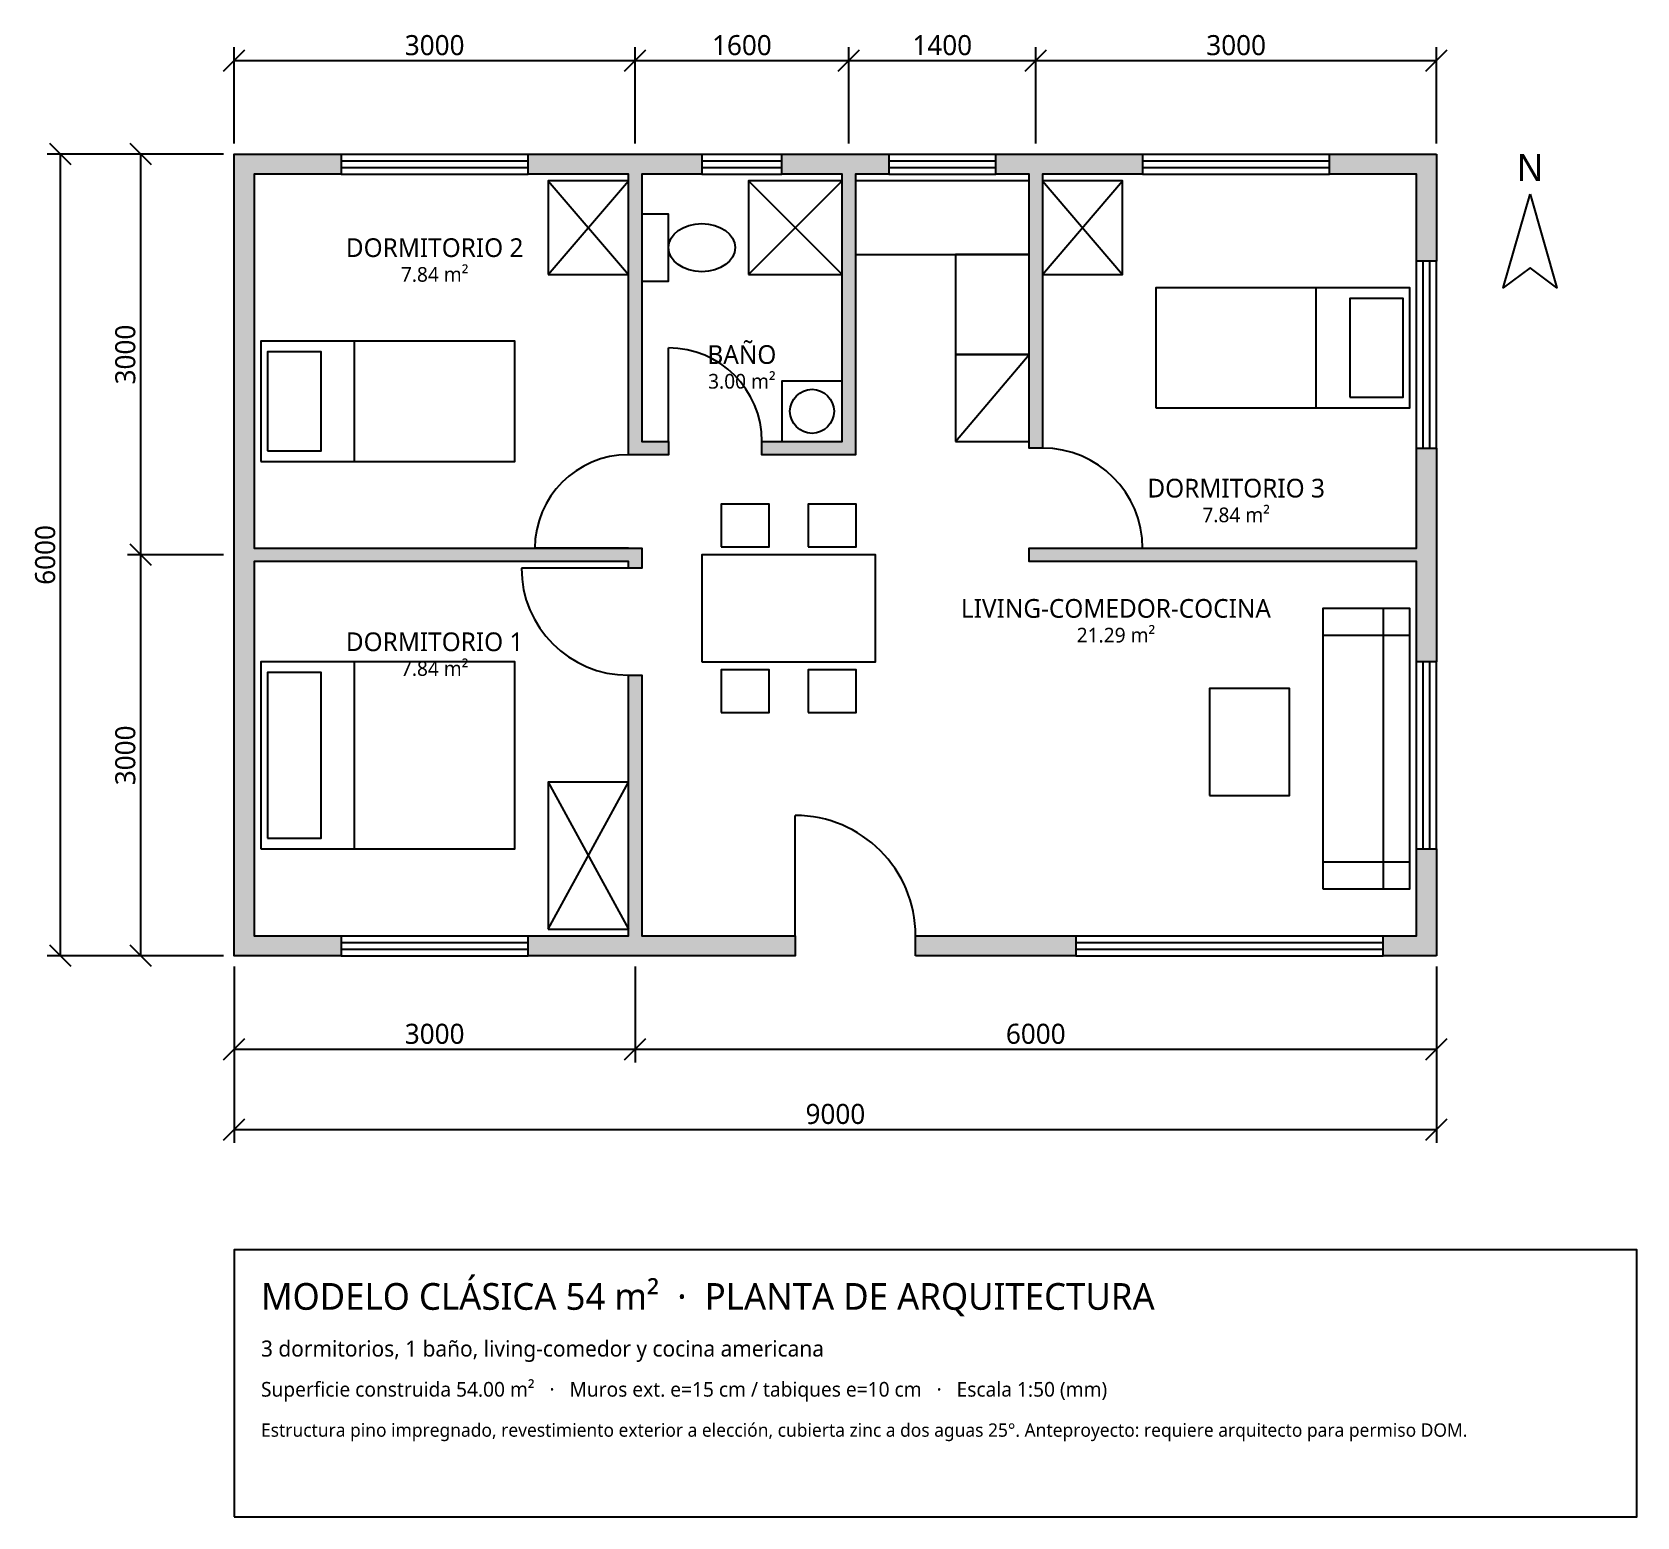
# Model space of a CAD drawing. Header units: millimetres. Extents: x -1513 to 10500, y -4200 to 6913.
import ezdxf
from ezdxf.enums import TextEntityAlignment as Align

# ---------------------------------------------------------------- set-up
doc = ezdxf.new("R2010")
doc.units = ezdxf.units.MM
for name, color, linetype in [('ARTEFACTOS', 6, 'Continuous'), ('COTAS', 1, 'Continuous'), ('MOBILIARIO', 8, 'Continuous'), ('MUROS', 7, 'Continuous'), ('PUERTAS', 3, 'Continuous'), ('ROTULO', 7, 'Continuous'), ('TEXTO', 2, 'Continuous'), ('VENTANAS', 4, 'Continuous')]:
    doc.layers.add(name, color=color, linetype=linetype)
doc.styles.add('OpenSans', font='OpenSans-Regular.ttf')
doc.dimstyles.new('COTAS', dxfattribs={"dimtxt": 150, "dimasz": 0, "dimexe": 100, "dimexo": 80, "dimgap": 40, "dimtad": 1, "dimdec": 0, "dimtxsty": 'OpenSans', "dimtsz": 80, "dimcen": 2.5, "dimclrd": 1, "dimclre": 1, "dimazin": 3, "dimtfac": 1, "dimtmove": 0, "dimatfit": 3})

msp = doc.modelspace()

# ---------------------------------------------------------------- hatches: boundary and pattern name
at = {"layer": 'MUROS'}
h = msp.add_hatch(color=252, dxfattribs=at)
h.dxf.hatch_style = 1
h.paths.add_polyline_path([(800, 6000), (800, 5850), (150, 5850), (150, 3050), (2949, 3050), (2950, 3050), (3050, 3050), (3050, 2950), (3050, 2900), (2950, 2900), (2950, 2950), (150, 2950), (150, 150), (800, 150), (800, 0), (0, 0), (0, 2950), (0, 3050), (0, 6000)])
h = msp.add_hatch(color=252, dxfattribs=at)
h.dxf.hatch_style = 1
h.paths.add_polyline_path([(2950, 6000), (3050, 6000), (3500, 6000), (3500, 5850), (3050, 5850), (3050, 3850), (3250, 3850), (3250, 3750), (3051, 3750), (3050, 3750), (2950, 3750), (2950, 3850), (2950, 5850), (2200, 5850), (2200, 6000)])
h = msp.add_hatch(color=252, dxfattribs=at)
h.dxf.hatch_style = 1
h.paths.add_polyline_path([(4550, 6000), (4650, 6000), (4900, 6000), (4900, 5850), (4650, 5850), (4650, 3850), (4650, 3750), (4550, 3750), (3950, 3750), (3950, 3850), (4550, 3850), (4550, 5850), (4100, 5850), (4100, 6000)])
h = msp.add_hatch(color=252, dxfattribs=at)
h.dxf.hatch_style = 1
h.paths.add_polyline_path([(5950, 6000), (6050, 6000), (6800, 6000), (6800, 5850), (6050, 5850), (6050, 3800), (5950, 3800), (5950, 5850), (5700, 5850), (5700, 6000)])
h = msp.add_hatch(color=252, dxfattribs=at)
h.dxf.hatch_style = 1
h.paths.add_polyline_path([(9000, 6000), (9000, 5200), (8850, 5200), (8850, 5850), (8200, 5850), (8200, 6000)])
h = msp.add_hatch(color=252, dxfattribs=at)
h.dxf.hatch_style = 1
h.paths.add_polyline_path([(9000, 3050), (9000, 2950), (9000, 2200), (8850, 2200), (8850, 2950), (6050, 2950), (5950, 2950), (5950, 3050), (6050, 3050), (6051, 3050), (8850, 3050), (8850, 3800), (9000, 3800)])
h = msp.add_hatch(color=252, dxfattribs=at)
h.dxf.hatch_style = 1
h.paths.add_polyline_path([(3050, 0), (2950, 0), (2200, 0), (2200, 150), (2950, 150), (2950, 2100), (3050, 2100), (3050, 150), (4200, 150), (4200, 0)])
h = msp.add_hatch(color=252, dxfattribs=at)
h.dxf.hatch_style = 1
h.paths.add_polyline_path([(9000, 0), (8600, 0), (8600, 150), (8850, 150), (8850, 800), (9000, 800)])
h = msp.add_hatch(color=252, dxfattribs=at)
h.dxf.hatch_style = 1
h.paths.add_polyline_path([(5100, 0), (5100, 150), (6300, 150), (6300, 0)])

# ---------------------------------------------------------------- linework, layer by layer
at = {"layer": 'ARTEFACTOS'}
for p, q in [((3850, 5100), (4550, 5800)), ((3850, 5800), (4550, 5100)), ((5400, 3850), (5950, 4500))]:
    msp.add_line(p, q, dxfattribs=at)
for points in [[(3850, 5100), (4550, 5100), (4550, 5800), (3850, 5800)], [(3050, 5050), (3250, 5050), (3250, 5550), (3050, 5550)], [(5400, 3850), (5950, 3850), (5950, 4500), (5400, 4500)], [(4100, 3850), (4550, 3850), (4550, 4300), (4100, 4300)]]:
    msp.add_lwpolyline(points, close=True, dxfattribs=at)
msp.add_circle((4325, 4075), 165, dxfattribs=at)
msp.add_ellipse((3500, 5300), major_axis=(250, 0), ratio=0.72, dxfattribs=at)
at = {"layer": 'MOBILIARIO'}
for p, q in [((2350, 5100), (2950, 5800)), ((2350, 5800), (2950, 5100)), ((6050, 5100), (6650, 5800)), ((6050, 5800), (6650, 5100)), ((8100, 4100), (8100, 5000)), ((900, 3700), (900, 4600)), ((900, 800), (900, 2200)), ((2350, 200), (2950, 1300)), ((2350, 1300), (2950, 200))]:
    msp.add_line(p, q, dxfattribs=at)
for points in [[(2350, 5100), (2950, 5100), (2950, 5800), (2350, 5800)], [(4650, 5250), (5950, 5250), (5950, 5800), (4650, 5800)], [(6050, 5100), (6650, 5100), (6650, 5800), (6050, 5800)], [(5400, 4500), (5950, 4500), (5950, 5250), (5400, 5250)], [(6900, 4100), (8800, 4100), (8800, 5000), (6900, 5000)], [(8350, 4180), (8750, 4180), (8750, 4920), (8350, 4920)], [(200, 3700), (2100, 3700), (2100, 4600), (200, 4600)], [(250, 3780), (650, 3780), (650, 4520), (250, 4520)], [(3645, 3060), (4005, 3060), (4005, 3380), (3645, 3380)], [(4295, 3060), (4655, 3060), (4655, 3380), (4295, 3380)], [(3500, 2200), (4800, 2200), (4800, 3000), (3500, 3000)], [(8150, 500), (8800, 500), (8800, 2600), (8150, 2600)], [(8150, 2400), (8800, 2400), (8800, 2600), (8150, 2600)], [(8600, 500), (8800, 500), (8800, 2600), (8600, 2600)], [(200, 800), (2100, 800), (2100, 2200), (200, 2200)], [(250, 880), (650, 880), (650, 2120), (250, 2120)], [(3645, 1820), (4005, 1820), (4005, 2140), (3645, 2140)], [(4295, 1820), (4655, 1820), (4655, 2140), (4295, 2140)], [(7300, 1200), (7900, 1200), (7900, 2000), (7300, 2000)], [(2350, 200), (2950, 200), (2950, 1300), (2350, 1300)], [(8150, 500), (8800, 500), (8800, 700), (8150, 700)]]:
    msp.add_lwpolyline(points, close=True, dxfattribs=at)
at = {"layer": 'MUROS'}
for points in [[(800, 6000), (800, 5850), (150, 5850), (150, 3050), (2949, 3050), (2950, 3050), (3050, 3050), (3050, 2950), (3050, 2900), (2950, 2900), (2950, 2950), (150, 2950), (150, 150), (800, 150), (800, 0), (0, 0), (0, 2950), (0, 3050), (0, 6000), (800, 6000)], [(2950, 6000), (3050, 6000), (3500, 6000), (3500, 5850), (3050, 5850), (3050, 3850), (3250, 3850), (3250, 3750), (3051, 3750), (3050, 3750), (2950, 3750), (2950, 3850), (2950, 5850), (2200, 5850), (2200, 6000), (2950, 6000)], [(4550, 6000), (4650, 6000), (4900, 6000), (4900, 5850), (4650, 5850), (4650, 3850), (4650, 3750), (4550, 3750), (3950, 3750), (3950, 3850), (4550, 3850), (4550, 5850), (4100, 5850), (4100, 6000), (4550, 6000)], [(5950, 6000), (6050, 6000), (6800, 6000), (6800, 5850), (6050, 5850), (6050, 3800), (5950, 3800), (5950, 5850), (5700, 5850), (5700, 6000), (5950, 6000)], [(9000, 6000), (9000, 5200), (8850, 5200), (8850, 5850), (8200, 5850), (8200, 6000), (9000, 6000)], [(9000, 3050), (9000, 2950), (9000, 2200), (8850, 2200), (8850, 2950), (6050, 2950), (5950, 2950), (5950, 3050), (6050, 3050), (6051, 3050), (8850, 3050), (8850, 3800), (9000, 3800), (9000, 3050)], [(3050, 0), (2950, 0), (2200, 0), (2200, 150), (2950, 150), (2950, 2100), (3050, 2100), (3050, 150), (4200, 150), (4200, 0), (3050, 0)], [(9000, 0), (8600, 0), (8600, 150), (8850, 150), (8850, 800), (9000, 800), (9000, 0)], [(5100, 0), (5100, 150), (6300, 150), (6300, 0), (5100, 0)]]:
    msp.add_lwpolyline(points, close=True, dxfattribs=at)
at = {"layer": 'PUERTAS'}
for p, q in [((3250, 3850), (3250, 4550)), ((2950, 3050), (2250, 3050)), ((6050, 3050), (6800, 3050)), ((2950, 2900), (2150, 2900)), ((4200, 150), (4200, 1050))]:
    msp.add_line(p, q, dxfattribs=at)
for centre, radius, start, end in [((3250, 3850), 700, 0, 90), ((2950, 3050), 700, 90, 180), ((6050, 3050), 750, 0, 90), ((2950, 2900), 800, 180, -90), ((4200, 150), 900, 0, 90)]:
    msp.add_arc(centre, radius, start, end, dxfattribs=at)
at = {"layer": 'ROTULO'}
for points in [[(9700, 5700), (9900, 5000), (9700, 5150), (9500, 5000)], [(0, -4200), (10500, -4200), (10500, -2200), (0, -2200)]]:
    msp.add_lwpolyline(points, close=True, dxfattribs=at)
at = {"layer": 'VENTANAS'}
for p, q in [((800, 6000), (2200, 6000)), ((800, 5950), (2200, 5950)), ((800, 5900), (2200, 5900)), ((3500, 6000), (4100, 6000)), ((3500, 5950), (4100, 5950)), ((3500, 5900), (4100, 5900)), ((4900, 6000), (5700, 6000)), ((4900, 5950), (5700, 5950)), ((4900, 5900), (5700, 5900)), ((6800, 6000), (8200, 6000)), ((6800, 5950), (8200, 5950)), ((6800, 5900), (8200, 5900)), ((800, 5850), (2200, 5850)), ((3500, 5850), (4100, 5850)), ((4900, 5850), (5700, 5850)), ((6800, 5850), (8200, 5850)), ((8850, 3800), (8850, 5200)), ((8900, 3800), (8900, 5200)), ((8950, 3800), (8950, 5200)), ((9000, 3800), (9000, 5200)), ((8850, 800), (8850, 2200)), ((8900, 800), (8900, 2200)), ((8950, 800), (8950, 2200)), ((9000, 800), (9000, 2200)), ((800, 150), (2200, 150)), ((6300, 150), (8600, 150)), ((800, 100), (2200, 100)), ((800, 50), (2200, 50)), ((800, 0), (2200, 0)), ((6300, 100), (8600, 100)), ((6300, 50), (8600, 50)), ((6300, 0), (8600, 0))]:
    msp.add_line(p, q, dxfattribs=at)

# ---------------------------------------------------------------- texts
at = {"layer": 'ROTULO'}
msp.add_text('N', height=200, dxfattribs=at).set_placement((9700, 5900), align=Align.MIDDLE_CENTER)
at = {"layer": 'ROTULO', "style": 'OpenSans'}
for s, height, p in [('MODELO CLÁSICA 54 m²  ·  PLANTA DE ARQUITECTURA', 200, (200, -2650)), ('3 dormitorios, 1 baño, living-comedor y cocina americana', 120, (200, -3000)), ('Superficie construida 54.00 m²   ·   Muros ext. e=15 cm / tabiques e=10 cm   ·   Escala 1:50 (mm)', 110, (200, -3300)), ('Estructura pino impregnado, revestimiento exterior a elección, cubierta zinc a dos aguas 25°. Anteproyecto: requiere arquitecto para permiso DOM.', 100, (200, -3600))]:
    msp.add_text(s, height=height, dxfattribs=at).set_placement(p)
at = {"layer": 'TEXTO', "style": 'OpenSans'}
for s, height, p in [('DORMITORIO 2', 140, (1500, 5300)), ('7.84 m²', 110, (1500, 5100)), ('BAÑO', 140, (3800, 4500)), ('3.00 m²', 110, (3800, 4300)), ('DORMITORIO 3', 140, (7500, 3500)), ('7.84 m²', 110, (7500, 3300)), ('LIVING-COMEDOR-COCINA', 140, (6600, 2600)), ('DORMITORIO 1', 140, (1500, 2350)), ('21.29 m²', 110, (6600, 2400)), ('7.84 m²', 110, (1500, 2150))]:
    msp.add_text(s, height=height, dxfattribs=at).set_placement(p, align=Align.MIDDLE_CENTER)

# ---------------------------------------------------------------- dimensions: what is measured, and where the dimension line sits
at = {"layer": 'COTAS'}
for base, p1, p2 in [((0, 6700), (0, 6000), (3000, 6000)), ((3000, 6700), (3000, 6000), (4600, 6000)), ((4600, 6700), (4600, 6000), (6000, 6000)), ((6000, 6700), (6000, 6000), (9000, 6000)), ((0, -1300), (0, 0), (9000, 0)), ((0, -700), (0, 0), (3000, 0)), ((3000, -700), (3000, 0), (9000, 0))]:
    msp.add_linear_dim(base=base, p1=p1, p2=p2, dimstyle='COTAS', dxfattribs=at).render()
for base, p1, p2 in [((-1300, 0), (0, 0), (0, 6000)), ((-700, 3000), (0, 3000), (0, 6000)), ((-700, 0), (0, 0), (0, 3000))]:
    msp.add_linear_dim(base=base, p1=p1, p2=p2, angle=90, dimstyle='COTAS', dxfattribs=at).render()

doc.saveas('drawing.dxf')
